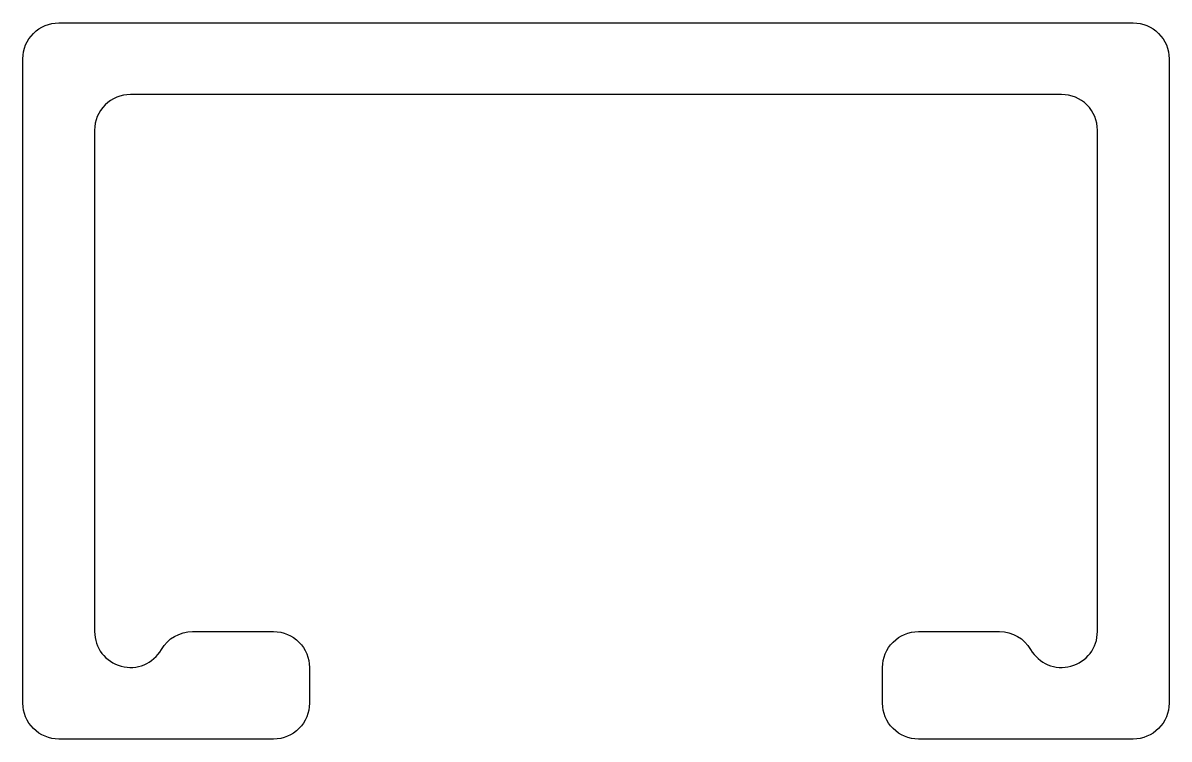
# Model space of a CAD drawing. Extents: x 988.2 to 1004.2, y 430.9 to 440.9.
import ezdxf

# ---------------------------------------------------------------- set-up
doc = ezdxf.new("R2010")
doc.units = 0
doc.layers.get('0').update_dxf_attribs({"linetype": 'CONTINUOUS'})

msp = doc.modelspace()

# ---------------------------------------------------------------- linework, layer by layer
msp.add_lwpolyline([(989.158, 439.375), (989.158, 432.375, 0.767327), (990.091, 432.125, -0.267949), (990.524, 432.375), (991.658, 432.375, -0.414214), (992.158, 431.875), (992.158, 431.375, -0.414214), (991.658, 430.875), (988.658, 430.875, -0.414214), (988.158, 431.375), (988.158, 440.375, -0.414214), (988.658, 440.875), (1003.658, 440.875, -0.414214), (1004.158, 440.375), (1004.158, 431.375, -0.414214), (1003.658, 430.875), (1000.658, 430.875, -0.414214), (1000.158, 431.375), (1000.158, 431.875, -0.414214), (1000.658, 432.375), (1001.792, 432.375, -0.267949), (1002.225, 432.125, 0.767327), (1003.158, 432.375), (1003.158, 439.375, 0.414214), (1002.658, 439.875), (989.658, 439.875, 0.414214)], format="xyb", close=True)

doc.saveas('drawing.dxf')
